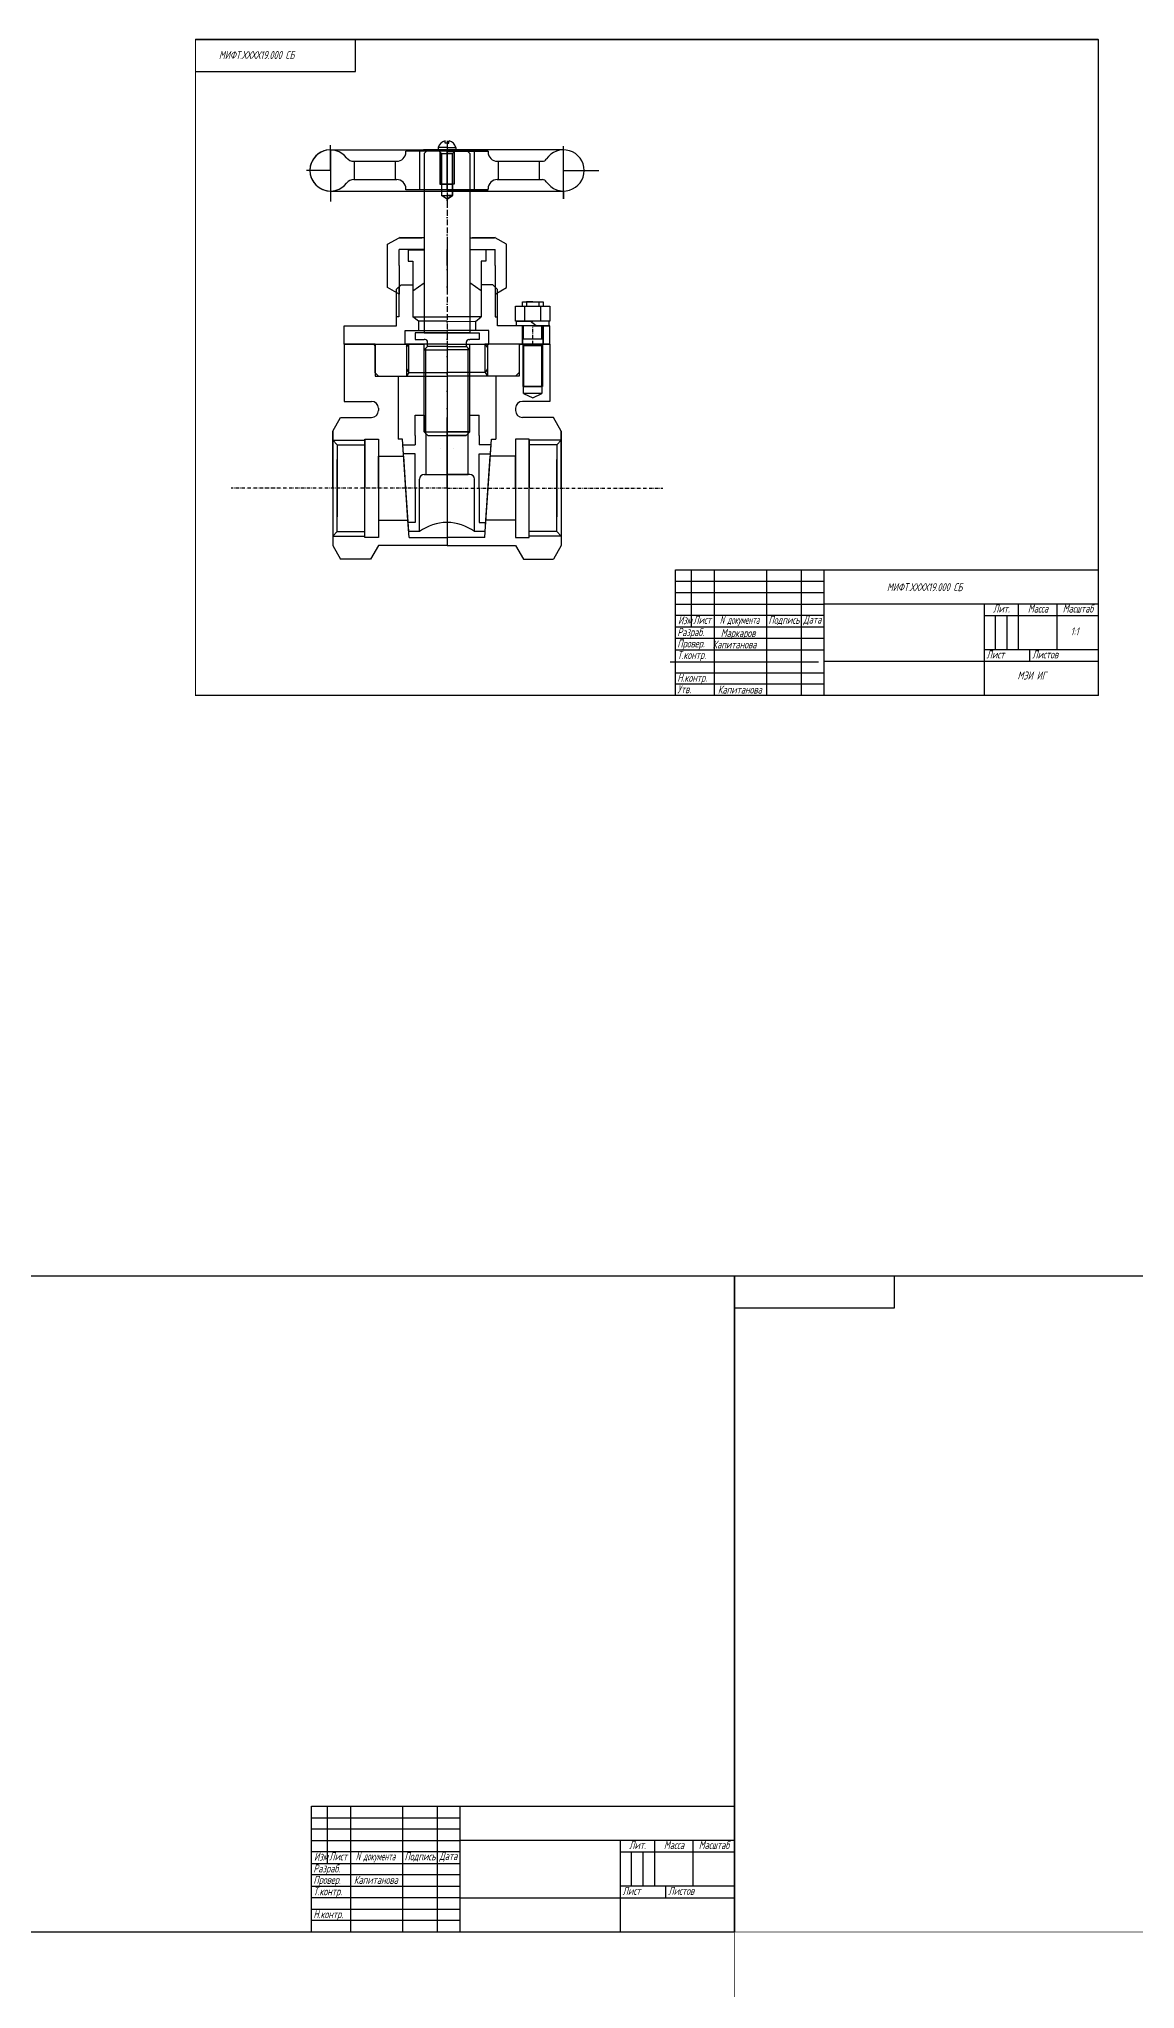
# Model space of a CAD drawing. Extents: x -1235 to 1580, y 0 to 1689.
# Drawn here: x 486 to 965, y 836 to 1689 of the extents above; entities that cross this region are included whole.
import ezdxf
from ezdxf.enums import TextEntityAlignment as Align

# ---------------------------------------------------------------- set-up
doc = ezdxf.new("R2010")
doc.units = 0
doc.header["$LTSCALE"] = 0.5
doc.header["$MEASUREMENT"] = 0
doc.linetypes.add('481 Границы автономных областей', pattern=[15, 5, -2, 5, -1.5, 0, -1.5])
doc.linetypes.add('482 Границы районов', pattern=[5, 3, -1, 0, -1])
doc.layers.get('0').update_dxf_attribs({"linetype": 'CONTINUOUS'})
doc.layers.get('Defpoints').update_dxf_attribs({"linetype": 'CONTINUOUS'})
for name, color, linetype in [('1', 30, 'CONTINUOUS'), ('FORMAT', 7, 'CONTINUOUS'), ('Втулка сальниковая', 40, 'CONTINUOUS'), ('Гайка накидная', 109, 'CONTINUOUS'), ('Клин', 6, 'CONTINUOUS'), ('Корпус', 7, 'CONTINUOUS'), ('Крышка', 20, 'CONTINUOUS'), ('Маховичок', 140, 'CONTINUOUS'), ('Пробка', 2, 'CONTINUOUS'), ('Шпиндель', 8, 'CONTINUOUS')]:
    doc.layers.add(name, color=color, linetype=linetype)
doc.styles.add('simplex', font='simplex.shx', dxfattribs={"width": 0.7, "oblique": 15})

msp = doc.modelspace()

# ---------------------------------------------------------------- linework, layer by layer
at = {"lineweight": -3}
for p, q in [((694.32, 1565.64), (694.32, 1572.14)), ((694.32, 1572.14), (698.27, 1572.14)), ((697.32, 1572.14), (697.32, 1574.14)), ((697.32, 1574.14), (706.32, 1574.14)), ((698.27, 1565.64), (698.27, 1572.14)), ((698.27, 1572.14), (705.37, 1572.14)), ((701.82, 1574.14), (699.12, 1574.14)), ((699.12, 1574.14), (699.12, 1572.14)), ((701.82, 1574.14), (704.52, 1574.14)), ((701.82, 1572.14), (709.32, 1572.14)), ((704.52, 1574.14), (704.52, 1572.14)), ((705.37, 1565.64), (705.37, 1572.14)), ((706.32, 1574.14), (706.32, 1572.14)), ((709.32, 1572.14), (709.32, 1565.64)), ((701.82, 1565.64), (694.32, 1565.64)), ((708.92, 1565.64), (694.72, 1565.64)), ((694.72, 1565.64), (694.72, 1565.52)), ((694.72, 1565.64), (701.82, 1565.64)), ((694.72, 1563.52), (694.72, 1565.52)), ((708.92, 1563.52), (694.72, 1563.52)), ((697.32, 1563.52), (697.31, 1555.52)), ((697.32, 1563.52), (697.31, 1559.52)), ((697.78, 1557.82), (697.78, 1563.52)), ((703.24, 1563.52), (700.62, 1565.64)), ((708.92, 1565.64), (701.82, 1565.64)), ((701.82, 1563.52), (708.92, 1563.52)), ((703.32, 1563.52), (703.32, 1563.52)), ((703.32, 1563.52), (703.32, 1563.52)), ((703.32, 1563.52), (703.32, 1563.52)), ((703.32, 1563.52), (703.32, 1563.52)), ((703.32, 1563.52), (703.32, 1563.52)), ((703.32, 1563.52), (703.32, 1563.52)), ((703.32, 1563.52), (703.32, 1563.52)), ((703.32, 1563.52), (703.32, 1563.52)), ((703.32, 1563.52), (703.32, 1563.52)), ((703.32, 1563.52), (703.32, 1563.52)), ((703.32, 1563.52), (703.32, 1563.52)), ((703.32, 1563.52), (703.32, 1563.52)), ((703.32, 1563.52), (703.32, 1563.52)), ((703.32, 1563.52), (703.32, 1563.52)), ((703.32, 1563.52), (703.32, 1563.52)), ((703.32, 1563.52), (703.32, 1563.52)), ((703.32, 1563.52), (703.32, 1563.52)), ((703.32, 1563.52), (703.32, 1563.52)), ((703.32, 1563.52), (703.32, 1563.52)), ((703.32, 1563.52), (703.32, 1563.52)), ((703.32, 1563.52), (703.32, 1563.52)), ((703.32, 1563.52), (703.32, 1563.52)), ((703.32, 1563.52), (703.32, 1563.52)), ((703.32, 1563.52), (703.32, 1563.52)), ((703.32, 1563.52), (703.32, 1563.52)), ((703.32, 1563.52), (703.32, 1563.52)), ((709.32, 1565.64), (705.37, 1565.64)), ((705.78, 1557.82), (705.78, 1563.52)), ((706.32, 1563.52), (706.32, 1555.54)), ((708.92, 1563.52), (708.92, 1565.64)), ((697.31, 1559.52), (697.31, 1559.52)), ((697.31, 1559.52), (697.31, 1559.52)), ((697.31, 1559.52), (697.31, 1557.82)), ((697.31, 1557.82), (706.31, 1557.82)), ((697.31, 1555.54), (697.78, 1555.04)), ((697.33, 1555.52), (706.28, 1555.54)), ((697.53, 1537.04), (697.54, 1555.29)), ((697.78, 1555.04), (705.78, 1555.04)), ((697.78, 1534.04), (697.78, 1555.04)), ((705.78, 1555.04), (706.25, 1555.52)), ((705.78, 1555.04), (705.78, 1534.04)), ((706.01, 1555.28), (706.03, 1537.04)), ((706.03, 1537.04), (697.53, 1537.04)), ((705.78, 1534.04), (697.78, 1534.04)), ((705.78, 1534.04), (697.78, 1534.04)), ((697.78, 1534.04), (701.78, 1532.04)), ((701.78, 1532.04), (705.78, 1534.04))]:
    msp.add_line(p, q, dxfattribs=at)
at = {"layer": 'FORMAT', "color": 7}
for p, q in [((949.24, 1688.84), (554.24, 1688.84)), ((554.24, 1688.84), (949.24, 1688.84)), ((624.24, 1674.84), (624.24, 1688.84)), ((949.24, 1688.84), (949.24, 1401.84)), ((554.24, 1674.84), (624.24, 1674.84)), ((949.24, 1401.84), (554.24, 1401.84)), ((395, 1148), (790, 1148)), ((790, 1148), (790, 861)), ((790, 1148), (1185, 1148)), ((790, 861), (790, 1148)), ((860, 1134), (860, 1148)), ((790, 1134), (860, 1134)), ((605, 916), (790, 916)), ((605, 861), (605, 916)), ((612, 891), (612, 916)), ((622, 916), (622, 861)), ((645, 861), (645, 916)), ((660, 916), (660, 861)), ((670, 861), (670, 916)), ((605, 911), (670, 911)), ((670, 906), (605, 906)), ((790, 901), (670, 901)), ((740, 901), (740, 861)), ((670, 876), (790, 876)), ((790, 861), (395, 861))]:
    msp.add_line(p, q, dxfattribs=at)
at = {"layer": 'FORMAT'}
for p, q in [((764.24, 1456.84), (949.24, 1456.84)), ((764.24, 1401.84), (764.24, 1456.84)), ((764.24, 1451.84), (829.24, 1451.84)), ((771.24, 1431.84), (771.24, 1456.84)), ((781.24, 1456.84), (781.24, 1401.84)), ((804.24, 1401.84), (804.24, 1456.84)), ((819.24, 1456.84), (819.24, 1401.84)), ((829.24, 1401.84), (829.24, 1456.84)), ((829.24, 1446.84), (764.24, 1446.84)), ((764.24, 1441.84), (829.24, 1441.84)), ((949.24, 1441.84), (829.24, 1441.84)), ((899.24, 1441.84), (899.24, 1401.84)), ((914.24, 1441.84), (914.24, 1421.84)), ((931.24, 1421.84), (931.24, 1441.84)), ((829.24, 1436.84), (764.24, 1436.84)), ((899.24, 1436.84), (949.24, 1436.84)), ((904.24, 1421.84), (904.24, 1436.84)), ((909.24, 1436.84), (909.24, 1421.84)), ((764.24, 1431.84), (829.24, 1431.84)), ((829.24, 1426.84), (764.24, 1426.84)), ((826.88, 1416.39), (761.88, 1416.39)), ((764.24, 1421.84), (829.24, 1421.84)), ((829.24, 1416.84), (949.24, 1416.84)), ((949.24, 1421.84), (899.24, 1421.84)), ((919.24, 1416.84), (919.24, 1421.84)), ((764.24, 1411.84), (829.24, 1411.84)), ((829.24, 1406.84), (764.24, 1406.84)), ((605, 901), (670, 901)), ((670, 896), (605, 896)), ((740, 896), (790, 896)), ((745, 881), (745, 896)), ((750, 896), (750, 881)), ((755, 901), (755, 881)), ((772, 881), (772, 901)), ((605, 891), (670, 891)), ((670, 886), (605, 886)), ((605, 881), (670, 881)), ((790, 881), (740, 881)), ((760, 876), (760, 881)), ((670, 876), (605, 876)), ((605, 871), (670, 871)), ((670, 866), (605, 866))]:
    msp.add_line(p, q, dxfattribs=at)
at = {"layer": 'FORMAT', "linetype": 'Continuous', "const_width": 0.4}
for points in [[(554.24, 1401.84), (949.24, 1401.84), (949.24, 1688.84), (554.24, 1688.84)], [(395, 861), (790, 861), (790, 1148), (395, 1148)], [(790, 861), (1185, 861), (1185, 1148), (790, 1148)], [(395, 574), (790, 574), (790, 861), (395, 861)]]:
    msp.add_lwpolyline(points, close=True, dxfattribs=at)
at = {"layer": 'FORMAT'}
for points, const_width in [([(624.24, 1674.84), (624.24, 1688.84)], 0.4), ([(554.24, 1674.84), (624.24, 1674.84)], 0.4), ([(764.24, 1456.84), (949.24, 1456.84)], 0.4), ([(764.24, 1401.84), (764.24, 1456.84)], 0.4), ([(771.24, 1431.84), (771.24, 1456.84)], 0.4), ([(781.24, 1456.84), (781.24, 1401.84)], 0.4), ([(804.24, 1401.84), (804.24, 1456.84)], 0.4), ([(819.24, 1456.84), (819.24, 1401.84)], 0.4), ([(829.24, 1401.84), (829.24, 1456.84)], 0.4), ([(949.24, 1441.84), (829.24, 1441.84)], 0.4), ([(899.24, 1441.84), (899.24, 1401.84)], 0.4), ([(914.24, 1441.84), (914.24, 1421.84)], 0.4), ([(931.24, 1421.84), (931.24, 1441.84)], 0.4), ([(829.24, 1436.84), (764.24, 1436.84)], 0.4), ([(899.24, 1436.84), (949.24, 1436.84)], 0.4), ([(764.24, 1431.84), (829.24, 1431.84)], 0.4), ([(829.24, 1416.84), (949.24, 1416.84)], 0.4), ([(949.24, 1421.84), (899.24, 1421.84)], 0.4), ([(919.24, 1416.84), (919.24, 1421.84)], 0.4), ([(579.24, 1401.84), (949.24, 1401.84)], 0.5), ([(949.24, 1401.84), (764.24, 1401.84)], 0.5), ([(860, 1134), (860, 1148)], 0.4), ([(790, 1134), (860, 1134)], 0.4), ([(605, 916), (790, 916)], 0.4), ([(605, 861), (605, 916)], 0.4), ([(612, 891), (612, 916)], 0.4), ([(622, 916), (622, 861)], 0.4), ([(645, 861), (645, 916)], 0.4), ([(660, 916), (660, 861)], 0.4), ([(670, 861), (670, 916)], 0.4), ([(670, 896), (605, 896)], 0.4), ([(790, 901), (670, 901)], 0.4), ([(740, 901), (740, 861)], 0.4), ([(740, 896), (790, 896)], 0.4), ([(755, 901), (755, 881)], 0.4), ([(772, 881), (772, 901)], 0.4), ([(605, 891), (670, 891)], 0.4), ([(790, 881), (740, 881)], 0.4), ([(760, 876), (760, 881)], 0.4), ([(670, 876), (790, 876)], 0.4)]:
    msp.add_lwpolyline(points, dxfattribs=dict(at, const_width=const_width))
at = {"layer": 'Втулка сальниковая'}
for p, q in [((647.28, 1596.85), (647.28, 1591.85)), ((681.28, 1596.85), (681.28, 1591.85)), ((647.28, 1591.85), (649.28, 1591.85)), ((649.28, 1591.85), (649.28, 1578.85)), ((681.28, 1591.85), (679.28, 1591.85)), ((679.28, 1591.85), (679.28, 1578.85))]:
    msp.add_line(p, q, dxfattribs=at)
at = {"layer": 'Втулка сальниковая', "lineweight": -3}
for p, q in [((647.28, 1596.85), (654.28, 1596.85)), ((654.28, 1596.85), (654.28, 1582.35)), ((674.28, 1596.93), (674.28, 1582.35)), ((681.28, 1596.85), (674.28, 1596.85)), ((649.28, 1578.86), (654.28, 1582.35)), ((649.28, 1581.54), (649.28, 1578.86)), ((679.28, 1578.85), (674.28, 1582.35))]:
    msp.add_line(p, q, dxfattribs=at)
at = {"layer": 'Гайка накидная', "lineweight": -3}
for p, q in [((638.28, 1599.23), (643.28, 1602.12)), ((638.28, 1580.31), (638.28, 1599.23)), ((643.28, 1602.43), (643.28, 1602.43)), ((643.28, 1602.43), (643.28, 1602.43)), ((643.28, 1602.12), (653.28, 1602.12)), ((654.28, 1596.93), (643.28, 1596.93)), ((643.28, 1589.93), (643.28, 1596.93)), ((654.28, 1602.12), (643.45, 1602.12)), ((654.28, 1596.93), (653.28, 1596.93)), ((654.28, 1602.12), (654.28, 1596.93)), ((664.28, 1602.27), (664.28, 1577.58)), ((664.28, 1602.27), (664.28, 1577.58)), ((664.28, 1602.27), (664.28, 1577.58)), ((664.28, 1602.27), (664.28, 1577.58)), ((664.28, 1589.93), (664.28, 1596.93)), ((664.28, 1589.93), (664.28, 1596.93)), ((664.28, 1589.93), (664.28, 1596.93)), ((664.28, 1589.93), (664.28, 1596.93)), ((674.28, 1602.12), (685.1, 1602.12)), ((674.28, 1602.12), (674.28, 1596.93)), ((674.28, 1596.93), (685.28, 1596.93)), ((674.28, 1596.93), (675.28, 1596.93)), ((685.28, 1602.12), (675.28, 1602.12)), ((685.28, 1602.43), (685.28, 1602.43)), ((685.28, 1602.43), (685.28, 1602.43)), ((690.28, 1599.23), (685.28, 1602.12)), ((685.28, 1589.93), (685.28, 1596.93)), ((690.28, 1580.31), (690.28, 1599.23)), ((643.28, 1589.93), (643.28, 1577.43)), ((685.28, 1589.93), (685.28, 1577.43)), ((643.28, 1577.43), (638.28, 1580.31)), ((685.28, 1577.43), (690.28, 1580.31))]:
    msp.add_line(p, q, dxfattribs=at)
at = {"layer": 'Клин', "lineweight": -3}
for p, q in [((650.28, 1515.54), (650.28, 1524.54)), ((650.28, 1524.54), (654.28, 1524.54)), ((654.28, 1524.54), (654.28, 1524.54)), ((654.28, 1524.54), (654.28, 1517.14)), ((664.28, 1524.54), (664.28, 1524.54)), ((664.28, 1524.54), (664.28, 1522.54)), ((664.28, 1524.54), (664.28, 1524.54)), ((664.28, 1524.54), (664.28, 1522.54)), ((674.28, 1524.54), (674.28, 1524.54)), ((674.28, 1517.14), (674.28, 1524.54)), ((674.28, 1524.54), (678.28, 1524.54)), ((678.28, 1515.54), (678.28, 1524.54)), ((647.21, 1478.54), (644.84, 1514.04)), ((645.01, 1511.54), (650.28, 1511.54)), ((647.54, 1473.54), (645.01, 1511.54)), ((650.28, 1515.54), (650.28, 1511.54)), ((654.28, 1517.14), (674.28, 1517.14)), ((654.28, 1517.14), (655.88, 1515.54)), ((654.28, 1517.14), (674.28, 1517.14)), ((655.08, 1516.34), (655.08, 1498.54)), ((655.88, 1515.54), (672.68, 1515.54)), ((672.68, 1515.54), (674.28, 1517.14)), ((673.48, 1498.54), (673.48, 1516.34)), ((678.28, 1515.54), (678.28, 1511.54)), ((683.54, 1511.54), (678.28, 1511.54)), ((681.34, 1478.54), (683.71, 1514.04)), ((650.28, 1507.54), (645.28, 1507.54)), ((647.21, 1478.54), (645.34, 1506.54)), ((647.21, 1478.54), (645.34, 1506.54)), ((650.28, 1492.54), (650.28, 1507.54)), ((678.28, 1492.54), (678.28, 1507.54)), ((678.28, 1507.54), (683.28, 1507.54)), ((652.28, 1473.54), (652.28, 1496.54)), ((654.28, 1498.54), (664.28, 1498.54)), ((655.08, 1498.54), (673.48, 1498.54)), ((674.28, 1498.54), (664.28, 1498.54)), ((676.28, 1473.54), (676.28, 1496.54)), ((650.28, 1492.54), (650.28, 1477.54)), ((678.28, 1492.54), (678.28, 1477.54)), ((650.28, 1477.54), (647.28, 1477.54)), ((678.28, 1477.54), (681.28, 1477.54)), ((652.28, 1473.54), (647.54, 1473.54)), ((652.28, 1473.54), (652.28, 1473.54)), ((676.28, 1473.54), (676.28, 1473.54)), ((681.01, 1473.54), (676.28, 1473.54))]:
    msp.add_line(p, q, dxfattribs=at)
for centre, radius, start, end in [((654.28, 1496.54), 2, 90, 180), ((674.28, 1496.54), 2, 0, 90), ((664.28, 1457.54), 20, 90, 126.8699), ((664.28, 1457.54), 20, 53.1301, 90)]:
    msp.add_arc(centre, radius, start, end, dxfattribs=at)
at = {"layer": 'Корпус', "lineweight": -3}
for p, q in [((619.28, 1555.54), (619.28, 1530.54)), ((632.78, 1555.54), (619.28, 1555.54)), ((632.78, 1555.54), (632.78, 1541.54)), ((664.28, 1555.54), (664.28, 1492.54)), ((664.28, 1555.54), (664.28, 1539.54)), ((664.28, 1555.54), (664.28, 1492.54)), ((695.78, 1555.54), (695.78, 1541.54)), ((695.78, 1555.54), (709.28, 1555.54)), ((697.78, 1555.04), (697.28, 1555.54)), ((697.53, 1555.29), (697.53, 1537.04)), ((705.78, 1555.04), (697.78, 1555.04)), ((697.78, 1555.04), (697.78, 1537.04)), ((697.78, 1555.04), (697.78, 1555.04)), ((697.78, 1555.04), (697.78, 1555.04)), ((697.78, 1555.04), (697.78, 1555.04)), ((697.78, 1555.04), (697.78, 1555.04)), ((697.78, 1555.04), (697.78, 1555.04)), ((697.78, 1555.04), (697.78, 1555.04)), ((697.78, 1555.04), (697.78, 1555.04)), ((701.78, 1555.04), (705.78, 1555.04)), ((705.78, 1555.04), (706.28, 1555.54)), ((705.78, 1537.04), (705.78, 1555.04)), ((705.78, 1555.04), (705.78, 1555.04)), ((705.78, 1555.04), (705.78, 1555.04)), ((705.78, 1555.04), (705.78, 1555.04)), ((705.78, 1555.04), (705.78, 1555.04)), ((705.78, 1555.04), (705.78, 1555.04)), ((705.78, 1555.04), (705.78, 1555.04)), ((705.78, 1555.04), (705.78, 1555.04)), ((705.78, 1555.04), (705.78, 1555.04)), ((705.78, 1555.04), (705.78, 1555.04)), ((705.78, 1555.04), (705.78, 1555.04)), ((705.78, 1555.04), (705.78, 1555.04)), ((705.78, 1555.04), (705.78, 1555.04)), ((705.78, 1555.04), (705.78, 1555.04)), ((705.78, 1555.04), (705.78, 1555.04)), ((705.78, 1555.04), (705.78, 1555.04)), ((706.03, 1555.29), (706.03, 1537.04)), ((709.28, 1555.54), (709.28, 1530.54)), ((632.78, 1541.54), (642.84, 1541.54)), ((642.84, 1541.54), (642.84, 1514.04)), ((642.84, 1541.54), (664.28, 1541.54)), ((685.71, 1541.54), (664.28, 1541.54)), ((695.78, 1541.54), (685.71, 1541.54)), ((685.71, 1541.54), (685.71, 1514.04)), ((697.53, 1537.04), (706.03, 1537.04)), ((697.78, 1537.04), (705.78, 1537.04)), ((697.78, 1534.04), (697.78, 1537.04)), ((705.78, 1537.04), (705.78, 1534.04)), ((619.28, 1530.54), (631.28, 1530.54)), ((634.28, 1527.54), (634.28, 1526.54)), ((694.28, 1527.54), (694.28, 1526.54)), ((709.28, 1530.54), (697.28, 1530.54)), ((705.78, 1534.04), (697.78, 1534.04)), ((705.78, 1534.04), (697.78, 1534.04)), ((705.78, 1534.04), (697.78, 1534.04)), ((697.78, 1534.04), (701.78, 1532.04)), ((701.78, 1532.04), (705.78, 1534.04)), ((614.28, 1517.54), (617.74, 1523.54)), ((617.74, 1523.54), (631.28, 1523.54)), ((664.28, 1492.54), (664.28, 1523.54)), ((664.28, 1492.54), (664.28, 1523.54)), ((664.28, 1492.54), (664.28, 1523.54)), ((664.28, 1492.54), (664.28, 1523.54)), ((664.28, 1492.54), (664.28, 1523.54)), ((664.28, 1492.54), (664.28, 1523.54)), ((710.81, 1523.54), (697.28, 1523.54)), ((714.28, 1517.54), (710.81, 1523.54)), ((614.28, 1492.54), (614.28, 1517.54)), ((614.28, 1517.54), (614.28, 1517.54)), ((614.28, 1517.54), (614.28, 1467.54)), ((614.28, 1492.54), (614.28, 1513.54)), ((614.28, 1492.54), (614.28, 1513.54)), ((614.28, 1513.54), (616.28, 1513.54)), ((614.28, 1513.54), (616.28, 1511.54)), ((614.28, 1513.54), (628.28, 1513.54)), ((616.28, 1511.54), (628.28, 1511.54)), ((616.28, 1511.54), (616.28, 1492.54)), ((628.28, 1492.54), (628.28, 1514.04)), ((628.28, 1514.04), (634.28, 1514.04)), ((628.28, 1513.54), (628.28, 1492.54)), ((634.28, 1514.04), (634.28, 1492.54)), ((644.84, 1514.04), (642.84, 1514.04)), ((664.28, 1492.54), (664.28, 1517.54)), ((664.28, 1492.54), (664.28, 1517.54)), ((681.01, 1473.54), (683.54, 1511.54)), ((683.71, 1514.04), (685.71, 1514.04)), ((700.28, 1514.04), (694.28, 1514.04)), ((694.28, 1514.04), (694.28, 1492.54)), ((700.28, 1492.54), (700.28, 1514.04)), ((714.28, 1513.54), (700.28, 1513.54)), ((700.28, 1513.54), (700.28, 1492.54)), ((712.28, 1511.54), (700.28, 1511.54)), ((714.28, 1513.54), (712.28, 1513.54)), ((714.28, 1513.54), (712.28, 1511.54)), ((712.28, 1511.54), (712.28, 1492.54)), ((714.28, 1492.54), (714.28, 1517.54)), ((714.28, 1517.54), (714.28, 1517.54)), ((714.28, 1517.54), (714.28, 1467.54)), ((714.28, 1492.54), (714.28, 1513.54)), ((714.28, 1492.54), (714.28, 1513.54)), ((616.28, 1492.54), (616.28, 1505.05)), ((634.28, 1492.54), (634.28, 1506.54)), ((634.28, 1492.54), (634.28, 1506.54)), ((634.28, 1506.54), (645.34, 1506.54)), ((681.34, 1478.54), (683.21, 1506.54)), ((681.34, 1478.54), (683.21, 1506.54)), ((694.28, 1506.54), (683.21, 1506.54)), ((694.28, 1492.54), (694.28, 1506.54)), ((694.28, 1492.54), (694.28, 1506.54)), ((712.28, 1492.54), (712.28, 1505.05)), ((614.28, 1493.54), (614.28, 1495.54)), ((714.28, 1493.54), (714.28, 1495.54)), ((614.28, 1492.54), (614.28, 1471.54)), ((614.28, 1492.54), (614.28, 1471.54)), ((614.28, 1491.54), (614.28, 1489.54)), ((616.28, 1473.54), (616.28, 1492.54)), ((616.28, 1492.54), (616.28, 1480.03)), ((628.28, 1471.54), (628.28, 1492.54)), ((634.28, 1492.54), (634.28, 1471.04)), ((634.28, 1492.54), (634.28, 1478.54)), ((634.28, 1492.54), (634.28, 1478.54)), ((664.28, 1492.54), (664.28, 1467.54)), ((664.28, 1492.54), (664.28, 1467.54)), ((694.28, 1492.54), (694.28, 1471.04)), ((694.28, 1492.54), (694.28, 1478.54)), ((694.28, 1492.54), (694.28, 1478.54)), ((700.28, 1471.54), (700.28, 1492.54)), ((712.28, 1473.54), (712.28, 1492.54)), ((712.28, 1492.54), (712.28, 1480.03)), ((714.28, 1492.54), (714.28, 1471.54)), ((714.28, 1492.54), (714.28, 1471.54)), ((714.28, 1491.54), (714.28, 1489.54)), ((634.28, 1478.54), (634.28, 1478.54)), ((634.28, 1478.54), (647.21, 1478.54)), ((647.71, 1471.04), (647.21, 1478.54)), ((680.84, 1471.04), (681.34, 1478.54)), ((694.28, 1478.54), (681.34, 1478.54)), ((694.28, 1478.54), (694.28, 1478.54)), ((614.28, 1471.54), (616.28, 1473.54)), ((614.28, 1471.54), (616.28, 1471.54)), ((614.28, 1471.54), (628.28, 1471.54)), ((614.28, 1467.54), (617.74, 1461.54)), ((616.28, 1473.54), (628.28, 1473.54)), ((628.28, 1471.04), (628.28, 1471.54)), ((634.28, 1471.04), (628.28, 1471.04)), ((634.28, 1467.54), (630.81, 1461.54)), ((664.28, 1467.54), (634.28, 1467.54)), ((647.71, 1471.04), (664.28, 1471.04)), ((680.84, 1471.04), (664.28, 1471.04)), ((664.28, 1467.54), (694.28, 1467.54)), ((694.28, 1471.04), (700.28, 1471.04)), ((694.28, 1467.54), (697.74, 1461.54)), ((712.28, 1473.54), (700.28, 1473.54)), ((714.28, 1471.54), (700.28, 1471.54)), ((700.28, 1471.04), (700.28, 1471.54)), ((714.28, 1467.54), (710.81, 1461.54)), ((714.28, 1471.54), (712.28, 1473.54)), ((714.28, 1471.54), (712.28, 1471.54)), ((630.81, 1461.54), (617.74, 1461.54)), ((697.74, 1461.54), (710.81, 1461.54))]:
    msp.add_line(p, q, dxfattribs=at)
at = {"layer": 'Корпус', "linetype": '482 Границы районов', "lineweight": -3}
for q in [(569.88, 1492.54), (758.67, 1492.54)]:
    msp.add_line((664.28, 1492.54), q, dxfattribs=at)
at = {"layer": 'Корпус', "lineweight": -3}
for centre, start, end in [((631.28, 1527.54), 0, 90), ((697.28, 1527.54), 90, 180), ((631.28, 1526.54), 270, 0), ((697.28, 1526.54), 180, 270)]:
    msp.add_arc(centre, 3, start, end, dxfattribs=at)
at = {"layer": 'Крышка', "lineweight": -3}
for p, q in [((642.24, 1563.54), (642.24, 1579.54)), ((643.24, 1580.54), (643.24, 1567.54)), ((644.24, 1581.54), (649.28, 1581.54)), ((649.28, 1581.54), (649.28, 1567.54)), ((679.28, 1581.53), (679.28, 1567.53)), ((684.33, 1581.53), (679.28, 1581.53)), ((685.32, 1580.53), (685.32, 1567.53)), ((686.32, 1563.53), (686.32, 1579.53)), ((643.24, 1567.54), (642.24, 1567.54)), ((646.03, 1555.54), (646.03, 1561.54)), ((646.03, 1561.54), (664.28, 1561.54)), ((649.28, 1567.54), (664.28, 1567.54)), ((651.85, 1565.54), (649.28, 1567.54)), ((650.73, 1561.54), (664.28, 1561.54)), ((664.28, 1565.54), (651.85, 1565.54)), ((651.85, 1565.54), (651.85, 1561.54)), ((679.28, 1567.53), (664.28, 1567.54)), ((664.28, 1565.54), (676.71, 1565.53)), ((677.82, 1561.53), (664.28, 1561.54)), ((682.53, 1561.53), (664.28, 1561.54)), ((676.71, 1565.53), (679.28, 1567.53)), ((676.71, 1565.53), (676.71, 1561.53)), ((682.53, 1555.53), (682.53, 1561.53)), ((685.32, 1567.53), (686.32, 1567.53)), ((631.24, 1555.55), (631.24, 1555.55)), ((631.24, 1555.55), (631.94, 1555.55)), ((631.59, 1555.55), (646.28, 1555.54)), ((632.74, 1554.75), (632.74, 1543.15)), ((646.03, 1555.54), (646.03, 1556.04)), ((664.28, 1555.54), (646.03, 1555.54)), ((646.03, 1555.54), (646.53, 1555.54)), ((646.03, 1555.54), (647.63, 1555.54)), ((646.53, 1555.54), (646.52, 1541.54)), ((647.62, 1543.14), (647.63, 1555.54)), ((664.28, 1555.54), (682.53, 1555.53)), ((680.92, 1543.13), (680.93, 1555.53)), ((682.53, 1555.53), (680.93, 1555.53)), ((682.03, 1555.53), (682.02, 1541.53)), ((682.53, 1555.53), (682.03, 1555.53)), ((696.96, 1555.52), (682.28, 1555.53)), ((682.53, 1555.53), (682.53, 1556.03)), ((695.81, 1554.72), (695.81, 1543.12)), ((697.31, 1555.52), (696.61, 1555.52)), ((697.31, 1555.52), (697.31, 1555.52)), ((632.74, 1543.15), (634.34, 1541.55)), ((634.34, 1541.55), (643.84, 1541.54)), ((643.84, 1541.54), (664.27, 1541.54)), ((647.62, 1543.14), (646.52, 1541.54)), ((647.62, 1543.14), (664.27, 1543.14)), ((680.92, 1543.13), (664.27, 1543.14)), ((684.7, 1541.53), (664.27, 1541.54)), ((680.92, 1543.13), (682.02, 1541.53)), ((694.2, 1541.53), (684.7, 1541.53)), ((695.81, 1543.12), (694.2, 1541.53))]:
    msp.add_line(p, q, dxfattribs=at)
for points in [[(642.24, 1579.54), (644.24, 1581.54)], [(686.32, 1579.53), (684.33, 1581.53)], [(619.24, 1555.55), (619.24, 1563.55)], [(619.24, 1563.55), (631.24, 1563.55)], [(631.24, 1563.55), (642.24, 1563.54)], [(697.32, 1563.52), (686.32, 1563.53)], [(697.31, 1555.52), (697.32, 1563.52)], [(709.32, 1563.52), (697.32, 1563.52)], [(706.31, 1555.52), (706.32, 1563.52)], [(709.31, 1555.52), (709.32, 1563.52)], [(619.24, 1555.55), (631.24, 1555.55)], [(709.31, 1555.52), (697.31, 1555.52)]]:
    msp.add_lwpolyline(points, dxfattribs=at)
at = {"layer": 'Крышка', "linetype": '482 Границы районов', "lineweight": -3}
msp.add_lwpolyline([(701.81, 1555.52), (701.82, 1563.52)], dxfattribs=at)
at = {"layer": 'Крышка', "lineweight": -3}
for centre, start, end in [((631.94, 1554.75), 359.99003, 89.99003), ((696.61, 1554.72), 89.97009, 179.97009)]:
    msp.add_arc(centre, 0.8, start, end, dxfattribs=at)
at = {"layer": 'Маховичок'}
for p, q in [((613.28, 1631.54), (613.28, 1642.57)), ((613.28, 1640.54), (664.28, 1640.54)), ((613.28, 1640.54), (613.28, 1617.91)), ((682.28, 1640.04), (646.28, 1640.04)), ((646.28, 1639.54), (646.28, 1640.04)), ((664.28, 1640.04), (652.29, 1640.04)), ((652.29, 1640.04), (652.29, 1623.04)), ((669.38, 1640.54), (654.03, 1640.54)), ((664.28, 1640.04), (682.28, 1640.04)), ((676.26, 1640.04), (664.28, 1640.04)), ((664.28, 1640.04), (664.28, 1623.04)), ((676.26, 1640.04), (664.28, 1640.04)), ((664.28, 1623.04), (664.28, 1640.04)), ((715.28, 1640.54), (669.38, 1640.54)), ((676.26, 1623.04), (676.26, 1640.04)), ((682.28, 1640.04), (682.28, 1639.54)), ((715.28, 1619.06), (715.28, 1642.15)), ((715.28, 1622.54), (715.28, 1640.54)), ((613.28, 1631.54), (602.82, 1631.54)), ((613.28, 1631.54), (613.28, 1635.54)), ((613.28, 1635.54), (613.28, 1627.54)), ((623.52, 1635.54), (642.28, 1635.54)), ((623.78, 1627.54), (623.78, 1635.54)), ((641.78, 1627.54), (641.78, 1635.54)), ((686.28, 1635.54), (706.06, 1635.54)), ((686.78, 1627.54), (686.78, 1635.54)), ((704.78, 1627.54), (704.78, 1635.54)), ((715.28, 1622.54), (715.28, 1637.54)), ((715.28, 1631.54), (730.66, 1631.54)), ((613.28, 1622.54), (664.28, 1622.54)), ((623.52, 1627.54), (642.28, 1627.54)), ((646.28, 1623.04), (646.28, 1623.54)), ((682.28, 1623.04), (646.28, 1623.04)), ((664.28, 1623.04), (664.28, 1623.04)), ((664.28, 1623.04), (682.28, 1623.04)), ((664.28, 1622.54), (715.28, 1622.54)), ((682.28, 1623.04), (682.28, 1623.54)), ((686.28, 1627.54), (706.06, 1627.54)), ((715.28, 1622.54), (715.28, 1619.06))]:
    msp.add_line(p, q, dxfattribs=at)
for centre, radius, start, end in [((613.28, 1631.54), 9, 90, 270), ((613.28, 1631.54), 9, 37.97987, 322.02013), ((642.28, 1639.54), 4, 270, 360), ((686.28, 1639.54), 4, 180, 270), ((715.28, 1631.54), 9, 213.05573, 146.94427), ((623.52, 1639.54), 4, 217.97987, 270), ((706.06, 1637.54), 2, 270, 326.94427), ((623.52, 1623.54), 4, 90, 142.02013), ((642.28, 1623.54), 4, 0, 90), ((686.28, 1623.54), 4, 90, 180), ((706.06, 1625.54), 2, 33.05573, 90)]:
    msp.add_arc(centre, radius, start, end, dxfattribs=at)
at = {"layer": 'Пробка', "lineweight": -3}
for p, q in [((660.28, 1640.54), (661.08, 1639.74)), ((664.28, 1641.54), (660.4, 1641.54)), ((660.4, 1641.54), (660.4, 1640.54)), ((661.08, 1639.74), (661.88, 1638.94)), ((661.08, 1639.74), (661.08, 1625.54)), ((661.88, 1638.94), (666.68, 1638.94)), ((661.88, 1625.54), (661.88, 1638.94)), ((663.45, 1643.54), (663.45, 1644.45)), ((665.15, 1643.54), (663.45, 1643.54)), ((664.28, 1644.54), (664.28, 1641.04)), ((664.28, 1643.54), (665.15, 1643.54)), ((664.28, 1641.54), (668.15, 1641.54)), ((665.15, 1643.54), (665.15, 1644.44)), ((666.68, 1638.94), (667.48, 1639.74)), ((666.68, 1638.94), (667.48, 1639.74)), ((666.68, 1625.54), (666.68, 1638.94)), ((667.48, 1639.74), (668.28, 1640.54)), ((667.48, 1639.74), (667.48, 1625.54)), ((668.15, 1641.54), (668.15, 1640.54)), ((661.08, 1625.54), (666.68, 1625.54)), ((666.68, 1625.54), (661.88, 1625.54)), ((666.68, 1625.54), (661.88, 1625.54)), ((661.88, 1625.54), (661.88, 1620.54)), ((667.48, 1625.54), (666.68, 1625.54)), ((666.68, 1620.54), (666.68, 1625.54)), ((661.88, 1620.54), (666.68, 1620.54)), ((664.28, 1618.94), (661.88, 1620.54)), ((666.68, 1620.54), (664.28, 1618.94)), ((646.53, 1554.27), (646.52, 1544.76)), ((646.53, 1554.27), (647.63, 1555.54)), ((647.78, 1555.52), (653.28, 1555.52)), ((653.28, 1555.52), (654.28, 1555.52)), ((654.28, 1543.14), (654.28, 1555.54)), ((674.28, 1543.13), (674.28, 1555.52)), ((674.28, 1555.52), (680.78, 1555.52)), ((680.93, 1555.53), (680.78, 1555.52)), ((682.02, 1554.27), (680.93, 1555.53)), ((682.02, 1554.27), (682.02, 1544.76)), ((646.52, 1544.76), (647.62, 1543.14)), ((682.02, 1544.76), (680.92, 1543.13)), ((647.62, 1543.14), (654.28, 1543.14)), ((680.92, 1543.13), (674.28, 1543.13))]:
    msp.add_line(p, q, dxfattribs=at)
for start, end in [(101.90475, 165.52249), (14.47751, 77.36645)]:
    msp.add_arc((664.28, 1640.54), 4, start, end, dxfattribs=at)
at = {"layer": 'Шпиндель', "lineweight": -3}
for p, q in [((655.88, 1640.54), (654.28, 1638.94)), ((654.28, 1638.94), (654.28, 1560.54)), ((655.88, 1640.54), (660.28, 1640.54)), ((664.28, 1640.54), (660.28, 1640.54)), ((660.28, 1640.54), (660.28, 1640.54)), ((660.28, 1640.54), (660.28, 1640.54)), ((660.28, 1640.54), (660.28, 1640.54)), ((660.28, 1640.54), (660.28, 1640.54)), ((660.28, 1640.54), (660.28, 1640.54)), ((660.28, 1640.54), (660.28, 1640.54)), ((660.28, 1640.54), (660.28, 1640.54)), ((660.28, 1640.54), (660.28, 1640.54)), ((660.28, 1640.54), (660.28, 1640.54)), ((660.28, 1640.54), (660.28, 1640.54)), ((660.28, 1640.54), (660.28, 1640.54)), ((660.28, 1640.54), (661.88, 1640.54)), ((660.28, 1640.54), (661.88, 1638.94)), ((661.08, 1639.74), (661.08, 1625.54)), ((661.88, 1638.94), (664.28, 1638.94)), ((661.88, 1638.94), (661.88, 1625.54)), ((664.28, 1640.54), (668.28, 1640.54)), ((666.68, 1638.94), (664.28, 1638.94)), ((668.28, 1640.54), (666.68, 1640.54)), ((668.28, 1640.54), (666.68, 1638.94)), ((666.68, 1638.94), (666.68, 1625.54)), ((667.48, 1639.74), (667.48, 1625.54)), ((668.28, 1640.54), (668.28, 1640.54)), ((668.28, 1640.54), (668.28, 1640.54)), ((668.28, 1640.54), (668.28, 1640.54)), ((668.28, 1640.54), (668.28, 1640.54)), ((668.28, 1640.54), (668.28, 1640.54)), ((668.28, 1640.54), (668.28, 1640.54)), ((668.28, 1640.54), (668.28, 1640.54)), ((668.28, 1640.54), (668.28, 1640.54)), ((668.28, 1640.54), (668.28, 1640.54)), ((668.28, 1640.54), (668.28, 1640.54)), ((668.28, 1640.54), (668.28, 1640.54)), ((672.68, 1640.54), (668.28, 1640.54)), ((672.68, 1640.54), (674.28, 1638.94)), ((674.28, 1638.94), (674.28, 1560.54)), ((661.08, 1625.54), (664.28, 1625.54)), ((661.88, 1625.54), (661.88, 1620.54)), ((667.48, 1625.54), (664.28, 1625.54)), ((666.68, 1625.54), (666.68, 1620.54)), ((661.88, 1620.54), (664.28, 1620.54)), ((664.28, 1618.94), (661.88, 1620.54)), ((664.28, 1620.54), (664.28, 1617.34)), ((666.68, 1620.54), (664.28, 1620.54)), ((664.28, 1620.54), (664.28, 1617.34)), ((664.28, 1618.94), (666.68, 1620.54)), ((664.28, 1560.54), (650.28, 1560.54)), ((650.28, 1560.54), (650.28, 1557.54)), ((650.28, 1557.54), (654.28, 1557.54)), ((654.28, 1560.54), (664.28, 1560.54)), ((654.78, 1557.54), (654.28, 1557.54)), ((655.63, 1554.39), (654.28, 1553.04)), ((654.28, 1517.14), (654.28, 1553.04)), ((654.28, 1553.04), (664.28, 1553.04)), ((655.08, 1516.34), (655.08, 1553.84)), ((655.78, 1554.75), (655.78, 1556.54)), ((664.28, 1554.54), (655.78, 1554.54)), ((664.28, 1560.54), (664.28, 1557.54)), ((674.28, 1560.54), (664.28, 1560.54)), ((664.28, 1560.54), (664.28, 1557.54)), ((664.28, 1560.54), (678.28, 1560.54)), ((664.28, 1554.54), (672.78, 1554.54)), ((674.28, 1553.04), (664.28, 1553.04)), ((672.78, 1554.75), (672.78, 1556.54)), ((672.92, 1554.39), (674.28, 1553.04)), ((673.48, 1516.34), (673.48, 1553.84)), ((673.78, 1557.54), (674.28, 1557.54)), ((678.28, 1557.54), (674.28, 1557.54)), ((674.28, 1517.14), (674.28, 1553.04)), ((678.28, 1560.54), (678.28, 1557.54)), ((654.28, 1517.14), (654.28, 1517.14)), ((654.28, 1517.14), (654.28, 1517.14)), ((654.28, 1517.14), (655.88, 1515.54)), ((654.28, 1517.14), (664.28, 1517.14)), ((655.88, 1515.54), (664.28, 1515.54)), ((661.35, 1510.07), (661.35, 1510.07)), ((674.28, 1517.14), (664.28, 1517.14)), ((672.68, 1515.54), (664.28, 1515.54)), ((667.2, 1510.07), (667.2, 1510.07)), ((674.28, 1517.14), (672.68, 1515.54)), ((674.28, 1517.14), (674.28, 1517.14)), ((674.28, 1517.14), (674.28, 1517.14))]:
    msp.add_line(p, q, dxfattribs=at)
at = {"layer": 'Шпиндель', "linetype": '481 Границы автономных областей', "lineweight": -3}
msp.add_line((664.28, 1640.54), (664.28, 1510.54), dxfattribs=at)
msp.add_line((664.28, 1640.54), (664.28, 1510.54), dxfattribs=at)
at = {"layer": 'Шпиндель', "lineweight": -3}
for centre, radius, start, end in [((654.78, 1556.54), 1, 0, 90), ((655.28, 1554.75), 0.5, 315, 0), ((673.78, 1556.54), 1, 90, 180), ((673.28, 1554.75), 0.5, 180, 225)]:
    msp.add_arc(centre, radius, start, end, dxfattribs=at)

# ---------------------------------------------------------------- texts
at = {"layer": '1', "ltscale": 10, "char_height": 3.5, "attachment_point": 1, "style": 'simplex'}
for s, width, heights, insert in [('{\\C0;Маркаров}', 29.0451, [7.91], (784.04, 1430.95)), ('{\\C0;1:1}', 29.7952, [11.04], (937.14, 1431.65)), ('{\\C0;МЭИ ИГ}', 76.4213, [17.17], (913.87, 1412.36))]:
    msp.add_mtext_dynamic_manual_height_columns(s, width=width, gutter_width=17.5, heights=heights, dxfattribs=dict(at, insert=insert))
at = {"layer": 'Defpoints', "ltscale": 10, "char_height": 3.5, "attachment_point": 1, "style": 'simplex'}
for insert in [(564.47, 1689.62), (856.74, 1456.84)]:
    msp.add_mtext_dynamic_manual_height_columns('\\PМИФТ.ХХХХ19.000 СБ', width=92.5, gutter_width=17.5, heights=[0], dxfattribs=dict(at, insert=insert))
at = {"layer": 'FORMAT', "style": 'simplex', "oblique": 15}
for s, width, p in [('Лит.', 0.7, (906.83, 1438.15)), ('Масса', 0.7, (922.83, 1438.15)), ('Масштаб', 0.7, (940.33, 1438.15)), ('N документа', 0.5, (792.27, 1433.2)), ('Подпись', 0.7, (811.71, 1433.2)), ('Дата', 0.7, (824.1, 1433.35)), ('N документа', 0.5, (633.02, 892.36)), ('Подпись', 0.7, (652.47, 892.36)), ('Дата', 0.7, (664.86, 892.51)), ('Лит.', 0.7, (747.59, 897.31)), ('Масса', 0.7, (763.59, 897.31)), ('Масштаб', 0.7, (781.09, 897.31))]:
    msp.add_text(s, height=3.5, dxfattribs=dict(at, width=width)).set_placement(p, align=Align.CENTER)
at = {"layer": 'FORMAT', "style": 'simplex', "oblique": 15, "width": 0.7}
for s, p in [('Изм', (765.34, 1433.04)), ('Лист', (771.97, 1433.2)), ('Разраб.', (765.05, 1427.87)), ('Провер.', (765.05, 1422.87)), ('Капитанова', (780.43, 1422.43)), ('Т.контр.', (765.05, 1417.87)), ('Лист', (900.31, 1418.08)), ('Листов', (920.31, 1418.08)), ('Н.контр.', (765.05, 1407.87)), ('Утв.', (765.05, 1402.87)), ('Капитанова', (782.79, 1402.71)), ('Изм', (606.1, 892.2)), ('Лист', (612.73, 892.36)), ('Разраб.', (605.81, 887.04)), ('Провер.', (605.81, 882.04)), ('Т.контр.', (605.81, 877.04)), ('Капитанова', (623.55, 882.04)), ('Лист', (741.07, 877.24)), ('Листов', (761.07, 877.24)), ('Н.контр.', (605.81, 867.04))]:
    msp.add_text(s, height=3.5, dxfattribs=at).set_placement(p)

doc.saveas('drawing.dxf')
